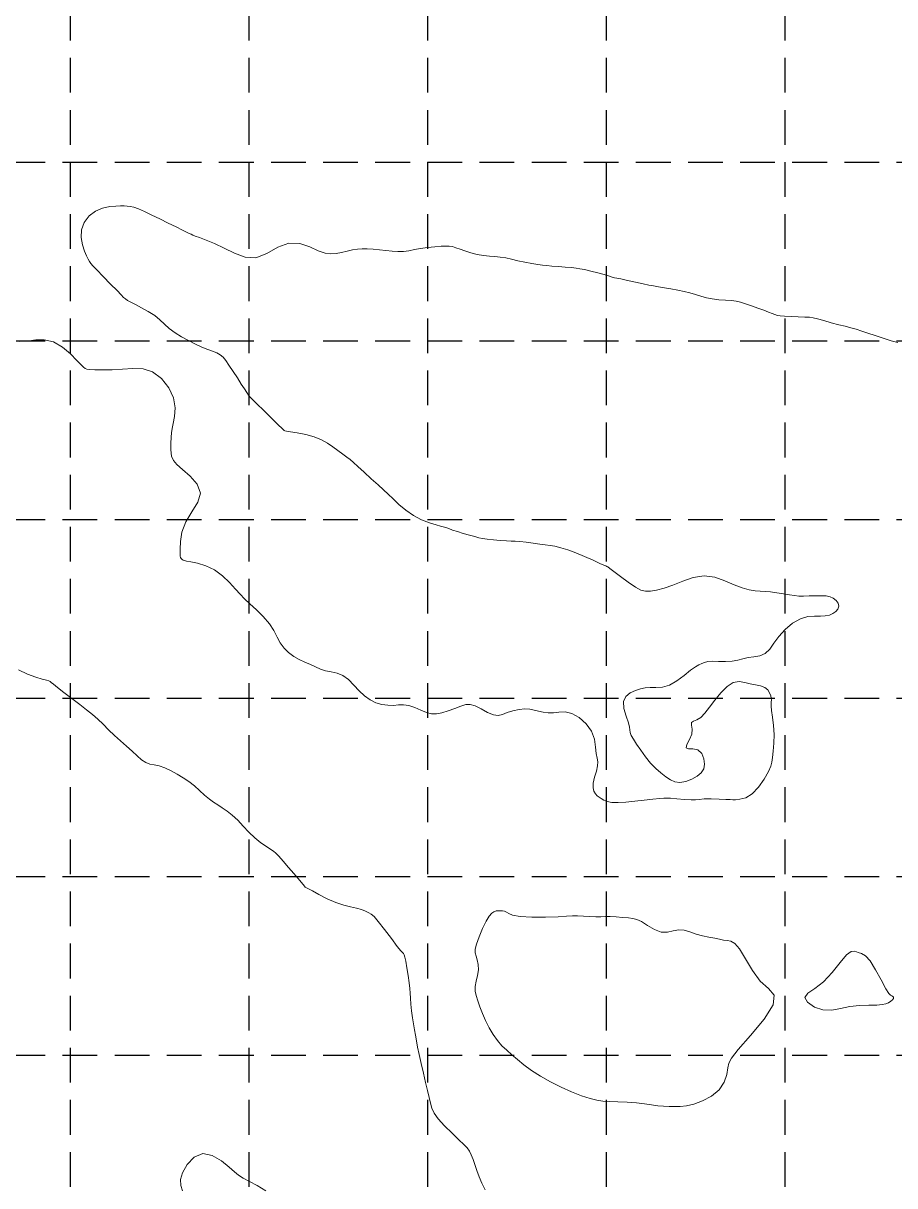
# Model space of a CAD drawing. Header units: inches. Extents: x 45655 to 51424, y 20024 to 23633.
# Drawn here: x 49326 to 49765, y 21763 to 22349 of the extents above; entities that cross this region are included whole.
import ezdxf

# ---------------------------------------------------------------- set-up
doc = ezdxf.new("R2010")
doc.units = ezdxf.units.IN
doc.header["$MEASUREMENT"] = 0
doc.linetypes.add('HIDDEN', pattern=[0.375, 0.25, -0.125])
doc.layers.add('CTR', color=43, linetype='Continuous', lineweight=9)
doc.layers.add('GRID', color=254, linetype='HIDDEN')

msp = doc.modelspace()

# ---------------------------------------------------------------- linework, layer by layer
at = {"layer": 'CTR', "elevation": 572}
for points in [[(49378.27, 22208.89), (49377.14, 22209.64), (49376.22, 22210.42), (49375.01, 22211.64), (49372.94, 22213.8), (49369.71, 22217.12), (49366.01, 22220.9), (49362.81, 22224.2), (49360.81, 22226.3), (49359.73, 22227.55), (49359.04, 22228.48), (49358.33, 22229.64), (49357.49, 22231.29), (49356.53, 22233.65), (49355.49, 22236.81), (49354.83, 22240.54), (49355, 22244.46), (49356.41, 22248.19), (49358.85, 22251.44), (49362.04, 22253.91), (49365.66, 22255.4), (49369.26, 22256.12), (49372.4, 22256.4), (49374.75, 22256.5), (49376.51, 22256.49), (49378, 22256.39), (49379.54, 22256.19), (49381.38, 22255.77), (49383.76, 22254.95), (49386.84, 22253.62), (49390.5, 22251.89), (49394.54, 22249.9), (49398.73, 22247.82), (49402.65, 22245.87), (49405.85, 22244.29), (49407.99, 22243.24), (49409.31, 22242.6), (49410.2, 22242.19), (49411.04, 22241.81), (49412.27, 22241.3), (49414.39, 22240.5), (49417.73, 22239.23), (49422.05, 22237.49), (49426.95, 22235.22), (49432.08, 22232.62), (49437.39, 22230.61), (49442.82, 22230.36), (49448.35, 22232.5), (49453.92, 22235.62), (49459.46, 22237.77), (49464.91, 22237.6), (49469.95, 22235.85), (49474.29, 22233.87), (49477.71, 22232.7), (49480.53, 22232.34), (49483.2, 22232.55), (49486.01, 22233.08), (49488.88, 22233.73), (49491.59, 22234.32), (49494.02, 22234.72), (49496.36, 22234.9), (49498.91, 22234.87), (49501.87, 22234.68), (49505.09, 22234.38), (49508.34, 22234.03), (49511.46, 22233.71), (49514.39, 22233.52), (49517.17, 22233.57), (49519.85, 22233.93), (49522.65, 22234.49), (49525.77, 22235.07), (49529.34, 22235.54), (49532.96, 22235.89), (49536.11, 22236.13), (49538.45, 22236.26), (49540.21, 22236.22), (49541.8, 22235.96), (49543.57, 22235.44), (49545.65, 22234.7), (49548.15, 22233.82), (49551.08, 22232.89), (49554.27, 22232.04), (49557.44, 22231.42), (49560.43, 22231.13), (49563.23, 22230.97), (49565.95, 22230.74), (49568.67, 22230.26), (49571.54, 22229.58), (49574.7, 22228.84), (49578.22, 22228.14), (49581.74, 22227.52), (49584.84, 22227.03), (49587.26, 22226.69), (49589.41, 22226.44), (49591.91, 22226.21), (49595.17, 22225.94), (49598.69, 22225.66), (49601.83, 22225.4), (49604.11, 22225.17), (49606.04, 22224.86), (49608.33, 22224.37), (49611.5, 22223.63), (49615.02, 22222.76), (49618.18, 22221.92), (49620.4, 22221.25), (49621.83, 22220.77), (49622.73, 22220.47), (49623.46, 22220.32), (49624.55, 22220.14), (49626.6, 22219.73), (49629.98, 22218.97), (49634.01, 22218.04), (49637.81, 22217.19), (49640.72, 22216.6), (49643.11, 22216.19), (49645.57, 22215.79), (49648.55, 22215.27), (49651.9, 22214.66), (49655.29, 22214), (49658.48, 22213.32), (49661.45, 22212.61), (49664.25, 22211.85), (49666.95, 22211.03), (49669.7, 22210.24), (49672.69, 22209.61), (49675.98, 22209.22), (49679.31, 22208.97), (49682.31, 22208.76), (49684.73, 22208.43), (49686.93, 22207.93), (49689.38, 22207.2), (49692.39, 22206.2), (49695.64, 22205.05), (49698.66, 22203.94), (49701.03, 22203.01), (49702.86, 22202.27), (49704.25, 22201.72), (49705.46, 22201.33), (49706.91, 22201.07), (49709.11, 22200.89), (49712.35, 22200.74), (49716.02, 22200.62), (49719.29, 22200.5), (49721.59, 22200.35), (49723.48, 22200.07), (49725.73, 22199.54), (49728.9, 22198.68), (49732.63, 22197.64), (49736.36, 22196.63), (49739.6, 22195.83), (49742.46, 22195.14), (49745.19, 22194.39), (49748, 22193.46), (49751.1, 22192.37), (49754.67, 22191.14), (49758.76, 22189.82), (49762.82, 22188.59), (49766.12, 22187.62)], [(49323.9, 22188.17), (49326.03, 22188.28), (49328.59, 22188.58), (49332.09, 22189.05), (49336.31, 22189.09), (49340.87, 22188.02), (49345.42, 22185.38), (49349.51, 22181.91), (49352.74, 22178.66), (49354.83, 22176.44), (49356.08, 22175.16), (49356.91, 22174.49), (49357.79, 22174.16), (49359.22, 22174.02), (49361.69, 22173.97), (49365.54, 22173.93), (49370.39, 22173.97), (49375.68, 22174.19), (49380.93, 22174.53), (49386.01, 22174.36), (49390.84, 22172.87), (49395.31, 22169.54), (49398.98, 22164.89), (49401.37, 22159.71), (49402.18, 22154.73), (49401.9, 22150.32), (49401.23, 22146.78), (49400.73, 22144.26), (49400.43, 22142.2), (49400.21, 22139.9), (49400.04, 22136.86), (49400.04, 22133.51), (49400.41, 22130.47), (49401.32, 22128.16), (49403.04, 22126.12), (49405.85, 22123.71), (49409.68, 22120.4), (49413.25, 22116.34), (49414.94, 22111.83), (49413.67, 22107.15), (49410.62, 22102.31), (49407.5, 22097.26), (49405.64, 22092.1), (49404.88, 22087.34), (49404.7, 22083.58), (49404.66, 22081.28), (49404.71, 22080.07), (49404.89, 22079.41), (49405.24, 22078.85), (49405.71, 22078.36), (49406.24, 22078), (49406.86, 22077.77), (49407.97, 22077.57), (49410.06, 22077.2), (49413.42, 22076.5), (49417.62, 22075.22), (49422, 22073.13), (49426.05, 22070.12), (49429.58, 22066.67), (49432.53, 22063.41), (49434.92, 22060.8), (49437.18, 22058.51), (49439.8, 22056.02), (49443.08, 22052.98), (49446.6, 22049.54), (49449.69, 22045.96), (49451.9, 22042.51), (49453.54, 22039.27), (49455.12, 22036.31), (49457.05, 22033.69), (49459.34, 22031.43), (49461.93, 22029.54), (49464.72, 22027.99), (49467.58, 22026.67), (49470.34, 22025.43), (49472.91, 22024.18), (49475.39, 22023.05), (49477.98, 22022.21), (49480.79, 22021.7), (49483.72, 22021.11), (49486.65, 22019.94), (49489.46, 22017.82), (49492.19, 22015.08), (49494.87, 22012.25), (49497.57, 22009.72), (49500.34, 22007.67), (49503.21, 22006.18), (49506.22, 22005.27), (49509.23, 22004.87), (49512.08, 22004.85), (49514.67, 22005.04), (49517.18, 22005.15), (49519.84, 22004.8), (49522.82, 22003.81), (49525.9, 22002.48), (49528.81, 22001.29), (49531.36, 22000.62), (49533.81, 22000.53), (49536.49, 22001.03), (49539.65, 22002.06), (49542.96, 22003.33), (49546.01, 22004.49), (49548.52, 22005.21), (49550.79, 22005.3), (49553.29, 22004.59), (49556.31, 22003.07), (49559.55, 22001.3), (49562.53, 22000.03), (49564.92, 21999.77), (49567.06, 22000.29), (49569.4, 22001.18), (49572.26, 22002.06), (49575.38, 22002.72), (49578.35, 22003.03), (49580.85, 22002.87), (49583.06, 22002.42), (49585.23, 22001.86), (49587.55, 22001.38), (49590.05, 22001.1), (49592.7, 22001.13), (49595.5, 22001.46), (49598.53, 22001.58), (49601.91, 22000.83), (49605.64, 21998.77), (49609.19, 21995.62), (49611.93, 21991.81), (49613.39, 21987.74), (49613.96, 21983.87), (49614.24, 21980.64), (49614.66, 21978.32), (49615.02, 21976.44), (49614.97, 21974.37), (49614.32, 21971.66), (49613.41, 21968.59), (49612.73, 21965.68), (49612.65, 21963.34), (49613.1, 21961.56), (49613.84, 21960.26), (49614.72, 21959.33), (49615.7, 21958.61), (49616.8, 21957.92), (49618.09, 21957.14), (49619.77, 21956.42), (49622.11, 21955.94), (49625.27, 21955.85), (49629.17, 21956.08), (49633.63, 21956.51), (49638.39, 21957.05), (49642.83, 21957.56), (49646.28, 21957.96), (49648.33, 21958.17), (49649.78, 21958.17), (49651.72, 21958.01), (49654.9, 21957.7), (49658.66, 21957.37), (49662.02, 21957.2), (49664.29, 21957.28), (49666.14, 21957.5), (49668.53, 21957.69), (49672.11, 21957.71), (49676.15, 21957.61), (49679.58, 21957.48), (49681.67, 21957.36), (49682.98, 21957.3), (49684.41, 21957.32), (49686.65, 21957.51), (49689.57, 21958.31), (49692.82, 21960.27), (49696.03, 21963.66), (49698.87, 21967.73), (49700.98, 21971.47), (49702.15, 21974.15), (49702.67, 21976.27), (49702.96, 21978.63), (49703.34, 21981.84), (49703.69, 21985.79), (49703.79, 21990.18), (49703.51, 21994.69), (49703.01, 21998.85), (49702.55, 22002.18), (49702.34, 22004.36), (49702.32, 22005.68), (49702.39, 22006.58), (49702.45, 22007.47), (49702.42, 22008.49), (49702.16, 22009.72), (49701.59, 22011.22), (49700.59, 22012.72), (49699.08, 22013.93), (49696.99, 22014.65), (49694.49, 22015.11), (49691.79, 22015.65), (49689.04, 22016.43), (49686.23, 22016.91), (49683.26, 22016.36), (49680.11, 22014.3), (49676.93, 22011.13), (49673.96, 22007.5), (49671.35, 22003.98), (49669.02, 22000.98), (49666.88, 21998.79), (49664.84, 21997.59), (49663.18, 21996.92), (49662.26, 21996.16), (49662.24, 21994.8), (49662.51, 21992.84), (49662.32, 21990.38), (49661.19, 21987.63), (49659.89, 21985.1), (49659.47, 21983.43), (49660.68, 21982.96), (49662.97, 21982.94), (49665.45, 21982.39), (49667.36, 21980.59), (49668.51, 21977.94), (49668.85, 21975.16), (49668.38, 21972.82), (49667.1, 21970.88), (49665.05, 21969.2), (49662.36, 21967.69), (49659.35, 21966.53), (49656.42, 21966.01), (49653.87, 21966.33), (49651.57, 21967.34), (49649.29, 21968.88), (49646.86, 21970.78), (49644.29, 21973.05), (49641.66, 21975.77), (49639.06, 21978.93), (49636.64, 21982.23), (49634.57, 21985.27), (49632.99, 21987.77), (49631.91, 21989.73), (49631.32, 21991.24), (49631.12, 21992.48), (49630.97, 21993.91), (49630.43, 21996.11), (49629.31, 21999.41), (49628.22, 22003.23), (49627.98, 22006.77), (49629.19, 22009.38), (49631.41, 22011.15), (49634.01, 22012.35), (49636.47, 22013.21), (49638.85, 22013.73), (49641.4, 22013.93), (49644.3, 22013.88), (49647.55, 22014.05), (49651.13, 22015.04), (49654.91, 22017.2), (49658.58, 22019.95), (49661.76, 22022.5), (49664.18, 22024.24), (49665.96, 22025.29), (49667.4, 22025.96), (49668.77, 22026.48), (49670.4, 22026.87), (49672.68, 22027.05), (49675.8, 22027.01), (49679.34, 22026.93), (49682.74, 22027.09), (49685.6, 22027.62), (49688.14, 22028.33), (49690.74, 22028.95), (49693.67, 22029.32), (49696.68, 22029.84), (49699.39, 22031), (49701.6, 22033.18), (49703.66, 22036.17), (49706.14, 22039.61), (49709.37, 22043.13), (49713.14, 22046.27), (49717.06, 22048.52), (49720.8, 22049.56), (49724.21, 22049.79), (49727.17, 22049.75), (49729.62, 22049.91), (49731.66, 22050.35), (49733.4, 22051.07), (49734.91, 22052.11), (49736, 22053.36), (49736.44, 22054.78), (49736.07, 22056.27), (49735.06, 22057.67), (49733.63, 22058.81), (49731.98, 22059.57), (49730.01, 22059.97), (49727.58, 22060.11), (49724.64, 22060.06), (49721.51, 22059.95), (49718.63, 22059.87), (49716.24, 22059.92), (49714.06, 22060.12), (49711.61, 22060.49), (49708.57, 22061.02), (49705.24, 22061.58), (49702.05, 22062), (49699.31, 22062.2), (49696.81, 22062.32), (49694.22, 22062.57), (49691.26, 22063.12), (49687.8, 22064.12), (49683.76, 22065.63), (49679.1, 22067.59), (49673.98, 22069.36), (49668.58, 22070.09), (49663.12, 22069.25), (49657.8, 22067.39), (49652.83, 22065.36), (49648.4, 22063.84), (49644.62, 22062.88), (49641.52, 22062.4), (49639.08, 22062.35), (49636.79, 22062.94), (49633.99, 22064.44), (49630.31, 22066.93), (49626.39, 22069.81), (49623.08, 22072.31), (49621.05, 22073.85), (49620.03, 22074.59), (49619.53, 22074.88), (49619.04, 22075.08), (49618.06, 22075.49), (49616.03, 22076.39), (49612.65, 22077.94), (49608.39, 22079.87), (49603.95, 22081.74), (49599.93, 22083.23), (49596.43, 22084.3), (49593.48, 22085.02), (49590.97, 22085.45), (49588.57, 22085.74), (49585.82, 22086.08), (49582.47, 22086.56), (49578.94, 22087.09), (49575.8, 22087.49), (49573.44, 22087.63), (49571.4, 22087.64), (49569.04, 22087.68), (49565.89, 22087.88), (49562.44, 22088.19), (49559.33, 22088.54), (49557.04, 22088.9), (49555.16, 22089.31), (49553.08, 22089.86), (49550.35, 22090.61), (49547.27, 22091.47), (49544.31, 22092.37), (49541.87, 22093.2), (49539.94, 22093.9), (49538.45, 22094.44), (49537.21, 22094.82), (49535.75, 22095.2), (49533.58, 22095.8), (49530.3, 22096.82), (49526.31, 22098.36), (49522.15, 22100.49), (49518.31, 22103.18), (49514.91, 22106.12), (49512, 22108.88), (49509.54, 22111.2), (49507.17, 22113.38), (49504.41, 22115.89), (49500.98, 22119.01), (49497.37, 22122.32), (49494.22, 22125.2), (49492, 22127.21), (49490.36, 22128.65), (49488.71, 22129.95), (49486.64, 22131.47), (49484.19, 22133.2), (49481.55, 22135.04), (49478.84, 22136.9), (49475.84, 22138.66), (49472.26, 22140.15), (49467.98, 22141.31), (49463.7, 22142.15), (49460.26, 22142.69), (49458.27, 22143.02), (49457.42, 22143.2), (49457.14, 22143.31), (49456.88, 22143.51), (49456.06, 22144.28), (49454.12, 22146.16), (49450.77, 22149.47), (49446.82, 22153.38), (49443.33, 22156.81), (49441.12, 22158.95), (49439.89, 22160.19), (49439.09, 22161.17), (49438.21, 22162.46), (49437.05, 22164.27), (49435.5, 22166.72), (49433.51, 22169.8), (49431.33, 22173.12), (49429.31, 22176.17), (49427.68, 22178.54), (49426.29, 22180.28), (49424.86, 22181.53), (49423.15, 22182.44), (49421.07, 22183.24), (49418.57, 22184.17), (49415.64, 22185.37), (49412.37, 22186.87), (49408.92, 22188.6), (49405.43, 22190.5), (49402.12, 22192.54), (49399.2, 22194.68), (49396.77, 22196.86), (49394.48, 22199.06), (49391.88, 22201.22), (49388.68, 22203.3), (49385.25, 22205.19), (49382.18, 22206.77), (49379.88, 22207.98), (49378.27, 22208.89)], [(49558.33, 21760.73), (49556.65, 21764.05), (49555.26, 21767.36), (49554.11, 21770.54), (49553.14, 21773.49), (49552.23, 21776.07), (49551.32, 21778.32), (49550.35, 21780.22), (49549.18, 21781.87), (49547.53, 21783.65), (49545.05, 21786.03), (49541.63, 21789.28), (49537.9, 21792.96), (49534.69, 21796.46), (49532.62, 21799.34), (49531.45, 21801.84), (49530.72, 21804.36), (49530.05, 21807.29), (49529.27, 21810.75), (49528.34, 21814.85), (49527.22, 21819.57), (49526.05, 21824.46), (49525.02, 21828.97), (49524.28, 21832.71), (49523.73, 21835.83), (49523.24, 21838.65), (49522.71, 21841.42), (49522.16, 21844.33), (49521.67, 21847.47), (49521.26, 21850.88), (49520.96, 21854.3), (49520.73, 21857.35), (49520.56, 21859.85), (49520.36, 21862.22), (49520.04, 21865.05), (49519.54, 21868.7), (49518.94, 21872.59), (49518.37, 21875.9), (49517.93, 21878.04), (49517.57, 21879.2), (49517.25, 21879.78), (49516.83, 21880.22), (49515.91, 21881.2), (49514.08, 21883.44), (49511.08, 21887.33), (49507.59, 21891.91), (49504.48, 21895.92), (49502.38, 21898.39), (49500.98, 21899.66), (49499.71, 21900.4), (49498.09, 21901.14), (49496.03, 21901.93), (49493.52, 21902.68), (49490.55, 21903.36), (49487.11, 21904.19), (49483.17, 21905.5), (49478.82, 21907.42), (49474.63, 21909.55), (49471.3, 21911.35), (49469.32, 21912.4), (49468.39, 21912.86), (49468.01, 21913.07), (49467.72, 21913.31), (49467.34, 21913.76), (49466.69, 21914.54), (49465.63, 21915.82), (49464.08, 21917.65), (49461.97, 21920.12), (49459.32, 21923.18), (49456.59, 21926.31), (49454.33, 21928.85), (49452.89, 21930.41), (49451.8, 21931.35), (49450.39, 21932.28), (49448.16, 21933.7), (49445.32, 21935.66), (49442.26, 21938.12), (49439.3, 21941.01), (49436.45, 21944.06), (49433.68, 21946.96), (49430.95, 21949.47), (49428.34, 21951.54), (49425.9, 21953.24), (49423.69, 21954.65), (49421.58, 21956), (49419.41, 21957.61), (49417.05, 21959.65), (49414.52, 21961.97), (49411.87, 21964.31), (49409.13, 21966.44), (49406.29, 21968.37), (49403.29, 21970.19), (49400.14, 21971.88), (49397.01, 21973.33), (49394.13, 21974.36), (49391.64, 21974.89), (49389.44, 21975.28), (49387.37, 21976.01), (49385.27, 21977.4), (49383.02, 21979.37), (49380.5, 21981.72), (49377.65, 21984.27), (49374.62, 21986.95), (49371.58, 21989.74), (49368.69, 21992.57), (49365.93, 21995.35), (49363.23, 21997.94), (49360.5, 22000.29), (49357.54, 22002.62), (49354.11, 22005.23), (49350.16, 22008.27), (49346.2, 22011.34), (49342.95, 22013.9), (49340.92, 22015.56), (49339.83, 22016.45), (49339.2, 22016.9), (49338.54, 22017.16), (49337.4, 22017.46), (49335.3, 22018.03), (49331.96, 22019.03), (49327.77, 22020.6), (49323.34, 22022.8)], [(49685.77, 21831.49), (49691.96, 21838.55), (49698.76, 21846.79), (49703.38, 21854.04), (49703.78, 21858.79), (49701.03, 21862.17), (49696.89, 21865.92), (49692.88, 21871.28), (49689.37, 21877.22), (49686.41, 21882.15), (49684.02, 21884.92), (49682.05, 21886.03), (49680.26, 21886.35), (49678.42, 21886.63), (49676.35, 21887.01), (49673.92, 21887.49), (49670.98, 21888.06), (49667.76, 21888.75), (49664.52, 21889.64), (49661.46, 21890.69), (49658.57, 21891.57), (49655.79, 21891.82), (49653.02, 21891.26), (49650.14, 21890.54), (49647.01, 21890.56), (49643.56, 21891.9), (49640.13, 21893.97), (49637.1, 21895.91), (49634.76, 21897.04), (49632.71, 21897.52), (49630.43, 21897.72), (49627.52, 21897.98), (49624.33, 21898.24), (49621.32, 21898.4), (49618.84, 21898.41), (49616.58, 21898.35), (49614.1, 21898.35), (49611.1, 21898.5), (49607.86, 21898.7), (49604.85, 21898.83), (49602.27, 21898.76), (49599.33, 21898.57), (49595.02, 21898.33), (49588.77, 21898.14), (49581.82, 21898.12), (49575.87, 21898.43), (49572.14, 21899.11), (49570.19, 21899.97), (49569.08, 21900.72), (49568.06, 21901.16), (49567.01, 21901.35), (49565.94, 21901.39), (49564.86, 21901.39), (49563.79, 21901.26), (49562.71, 21900.89), (49561.61, 21900.12), (49560.37, 21898.66), (49558.85, 21896.14), (49557.02, 21892.44), (49555.22, 21888.26), (49553.87, 21884.55), (49553.28, 21881.96), (49553.33, 21880.15), (49553.78, 21878.53), (49554.37, 21876.58), (49554.83, 21874.27), (49554.92, 21871.66), (49554.45, 21868.83), (49553.75, 21865.96), (49553.24, 21863.27), (49553.24, 21860.89), (49553.72, 21858.59), (49554.55, 21856.05), (49555.64, 21853.02), (49556.95, 21849.62), (49558.5, 21846.03), (49560.29, 21842.42), (49562.3, 21839), (49564.46, 21835.95), (49566.74, 21833.38), (49569.17, 21831.09), (49571.76, 21828.84), (49574.59, 21826.39), (49577.81, 21823.75), (49581.62, 21820.96), (49586.13, 21818.08), (49591.18, 21815.22), (49596.53, 21812.53), (49601.88, 21810.14), (49606.88, 21808.18), (49611.16, 21806.74), (49614.53, 21805.9), (49617.52, 21805.49), (49620.89, 21805.3), (49625.14, 21805.15), (49629.9, 21804.94), (49634.54, 21804.61), (49638.58, 21804.13), (49642.09, 21803.61), (49645.23, 21803.16), (49648.17, 21802.88), (49650.99, 21802.75), (49653.76, 21802.71), (49656.55, 21802.76), (49659.66, 21803.1), (49663.37, 21803.98), (49667.81, 21805.6), (49672.34, 21808.02), (49676.14, 21811.2), (49678.61, 21815.05), (49679.95, 21818.95), (49680.55, 21822.25), (49680.97, 21824.58), (49682.29, 21827.15), (49685.77, 21831.49)], [(49746.13, 21880.38), (49744.53, 21880.93), (49742.71, 21880.84), (49740.3, 21879.12), (49737.05, 21875.23), (49733.12, 21870.21), (49728.74, 21865.52), (49724.31, 21862.22), (49720.82, 21859.89), (49719.36, 21857.74), (49720.7, 21855.24), (49724.09, 21852.87), (49728.44, 21851.4), (49732.84, 21851.33), (49737.28, 21852.15), (49741.92, 21853.1), (49746.86, 21853.62), (49751.6, 21853.79), (49755.57, 21853.88), (49758.32, 21854.11), (49760.15, 21854.49), (49761.47, 21855.05), (49762.61, 21855.74), (49763.51, 21856.5), (49764, 21857.22), (49763.99, 21857.81), (49763.62, 21858.25), (49763.09, 21858.53), (49762.53, 21858.77), (49761.67, 21859.69), (49760.16, 21862.11), (49757.8, 21866.49), (49754.96, 21871.68), (49752.15, 21876.12), (49749.78, 21878.68), (49747.83, 21879.81), (49746.13, 21880.38)], [(49405.88, 21760.31), (49405.02, 21763.02), (49404.86, 21765.9), (49405.83, 21769.35), (49408.21, 21773.51), (49411.77, 21777.23), (49416.13, 21779.08), (49420.9, 21778.1), (49425.5, 21775.3), (49429.34, 21772.15), (49432.03, 21769.81), (49434.15, 21768.13), (49436.49, 21766.66), (49439.66, 21764.97), (49443.56, 21762.89), (49447.91, 21760.32)]]:
    msp.add_lwpolyline(points, dxfattribs=at)
at = {"layer": 'GRID', "linetype": 'HIDDEN', "ltscale": 70}
for p, q in [((49349.24, 23538.55), (49349.24, 20388.15)), ((49439.24, 23538.55), (49439.24, 20388.15)), ((49529.24, 23538.55), (49529.24, 20388.15)), ((49619.24, 23538.55), (49619.24, 20388.15)), ((49709.24, 23538.55), (49709.24, 20388.15)), ((45749.24, 22278.55), (51329.24, 22278.55)), ((45749.24, 22188.55), (51329.24, 22188.55)), ((45749.24, 22098.55), (51329.24, 22098.55)), ((45749.24, 22008.55), (51329.24, 22008.55)), ((45749.24, 21918.55), (51329.24, 21918.55)), ((45749.24, 21828.55), (51329.24, 21828.55))]:
    msp.add_line(p, q, dxfattribs=at)

doc.saveas('drawing.dxf')
